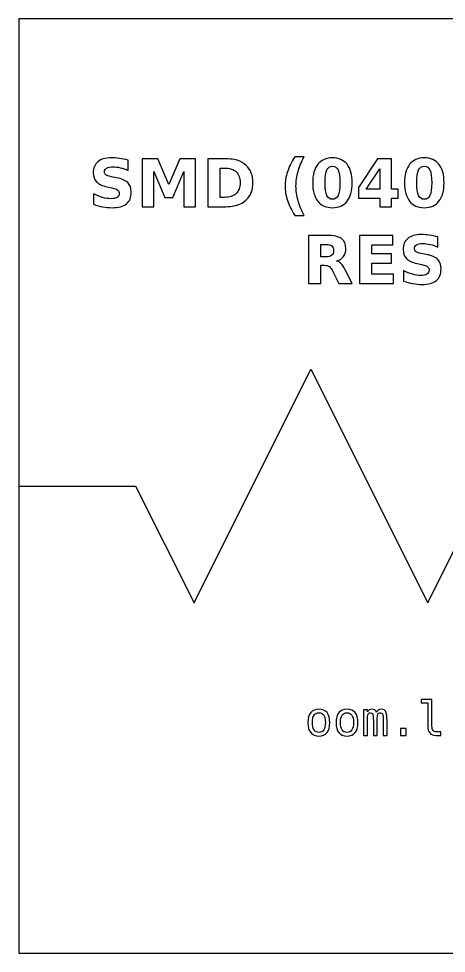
# Model space of a CAD drawing. Extents: x -115 to -95, y -158.5 to -138.5.
# Drawn here: x -115 to -105.85, y -158.5 to -138.5 of the extents above; entities that cross this region are included whole.
import ezdxf

# ---------------------------------------------------------------- set-up
doc = ezdxf.new("R2010")
doc.units = 0
doc.header["$MEASUREMENT"] = 0
doc.layers.add('LAYER_1', color=7, linetype='CONTINUOUS')

msp = doc.modelspace()

# ---------------------------------------------------------------- linework, layer by layer
at = {"layer": 'LAYER_1', "color": 7}
msp.add_lwpolyline([(-115, -158.5), (-95, -158.5), (-95, -138.5), (-115, -138.5), (-115, -158.5)], close=True, dxfattribs=at)
at = {"layer": 'LAYER_1'}
for points, knots in [([(-112.6613, -141.5284), (-112.6613, -141.5284), (-112.6613, -141.7459), (-112.6613, -141.7459), (-112.6613, -141.7459), (-112.7178, -141.7207), (-112.773, -141.7017), (-112.8266, -141.6888), (-112.8266, -141.6888), (-112.8805, -141.6758), (-112.9313, -141.6695), (-112.979, -141.6695), (-112.979, -141.6695), (-113.0423, -141.6695), (-113.0893, -141.6782), (-113.1197, -141.6956), (-113.1197, -141.6956), (-113.15, -141.7132), (-113.1651, -141.7403), (-113.1651, -141.777), (-113.1651, -141.777), (-113.1651, -141.8045), (-113.155, -141.8261), (-113.1345, -141.8414), (-113.1345, -141.8414), (-113.114, -141.8567), (-113.0769, -141.8701), (-113.023, -141.8811), (-113.023, -141.8811), (-113.023, -141.8811), (-112.9101, -141.9037), (-112.9101, -141.9037), (-112.9101, -141.9037), (-112.7956, -141.9268), (-112.7145, -141.9616), (-112.6663, -142.0086), (-112.6663, -142.0086), (-112.618, -142.0554), (-112.5938, -142.122), (-112.5938, -142.2083), (-112.5938, -142.2083), (-112.5938, -142.3219), (-112.6274, -142.4063), (-112.6947, -142.4616), (-112.6947, -142.4616), (-112.762, -142.5168), (-112.8647, -142.5446), (-113.003, -142.5446), (-113.003, -142.5446), (-113.0684, -142.5446), (-113.1338, -142.5385), (-113.1994, -142.526), (-113.1994, -142.526), (-113.265, -142.5135), (-113.3309, -142.4952), (-113.3965, -142.471), (-113.3965, -142.471), (-113.3965, -142.471), (-113.3965, -142.2471), (-113.3965, -142.2471), (-113.3965, -142.2471), (-113.3309, -142.2819), (-113.2674, -142.3082), (-113.206, -142.3259), (-113.206, -142.3259), (-113.1446, -142.3435), (-113.0856, -142.3524), (-113.0287, -142.3524), (-113.0287, -142.3524), (-112.9708, -142.3524), (-112.9264, -142.3428), (-112.8956, -142.3235), (-112.8956, -142.3235), (-112.8647, -142.3042), (-112.8495, -142.2767), (-112.8495, -142.2407), (-112.8495, -142.2407), (-112.8495, -142.2087), (-112.8598, -142.1838), (-112.8807, -142.1664), (-112.8807, -142.1664), (-112.9017, -142.149), (-112.9433, -142.1333), (-113.0059, -142.1196), (-113.0059, -142.1196), (-113.0059, -142.1196), (-113.1086, -142.0968), (-113.1086, -142.0968), (-113.1086, -142.0968), (-113.2114, -142.0747), (-113.2867, -142.0397), (-113.3342, -141.9914), (-113.3342, -141.9914), (-113.3817, -141.9432), (-113.4054, -141.8781), (-113.4054, -141.7965), (-113.4054, -141.7965), (-113.4054, -141.6939), (-113.3723, -141.6151), (-113.3062, -141.5601), (-113.3062, -141.5601), (-113.2401, -141.5048), (-113.1451, -141.4773), (-113.0209, -141.4773), (-113.0209, -141.4773), (-112.9645, -141.4773), (-112.9064, -141.4816), (-112.8466, -141.49), (-112.8466, -141.49), (-112.7869, -141.4985), (-112.7251, -141.5112), (-112.6613, -141.5284)], [0, 0, 0, 0, 0.0357143, 0.0357143, 0.0357143, 0.0357143, 0.0714286, 0.0714286, 0.0714286, 0.0714286, 0.1071429, 0.1071429, 0.1071429, 0.1071429, 0.1428571, 0.1428571, 0.1428571, 0.1428571, 0.1785714, 0.1785714, 0.1785714, 0.1785714, 0.2142857, 0.2142857, 0.2142857, 0.2142857, 0.25, 0.25, 0.25, 0.25, 0.2857143, 0.2857143, 0.2857143, 0.2857143, 0.3214286, 0.3214286, 0.3214286, 0.3214286, 0.3571429, 0.3571429, 0.3571429, 0.3571429, 0.3928571, 0.3928571, 0.3928571, 0.3928571, 0.4285714, 0.4285714, 0.4285714, 0.4285714, 0.4642857, 0.4642857, 0.4642857, 0.4642857, 0.5, 0.5, 0.5, 0.5, 0.5357143, 0.5357143, 0.5357143, 0.5357143, 0.5714286, 0.5714286, 0.5714286, 0.5714286, 0.6071429, 0.6071429, 0.6071429, 0.6071429, 0.6428571, 0.6428571, 0.6428571, 0.6428571, 0.6785714, 0.6785714, 0.6785714, 0.6785714, 0.7142857, 0.7142857, 0.7142857, 0.7142857, 0.75, 0.75, 0.75, 0.75, 0.7857143, 0.7857143, 0.7857143, 0.7857143, 0.8214286, 0.8214286, 0.8214286, 0.8214286, 0.8571429, 0.8571429, 0.8571429, 0.8571429, 0.8928571, 0.8928571, 0.8928571, 0.8928571, 0.9285714, 0.9285714, 0.9285714, 0.9285714, 0.9642857, 0.9642857, 0.9642857, 0.9642857, 1, 1, 1, 1]), ([(-112.361, -141.4959), (-112.361, -141.4959), (-112.0235, -141.4959), (-112.0235, -141.4959), (-112.0235, -141.4959), (-112.0235, -141.4959), (-111.789, -142.0465), (-111.789, -142.0465), (-111.789, -142.0465), (-111.789, -142.0465), (-111.5534, -141.4959), (-111.5534, -141.4959), (-111.5534, -141.4959), (-111.5534, -141.4959), (-111.2166, -141.4959), (-111.2166, -141.4959), (-111.2166, -141.4959), (-111.2166, -141.4959), (-111.2166, -142.5246), (-111.2166, -142.5246), (-111.2166, -142.5246), (-111.2166, -142.5246), (-111.4673, -142.5246), (-111.4673, -142.5246), (-111.4673, -142.5246), (-111.4673, -142.5246), (-111.4673, -141.7722), (-111.4673, -141.7722), (-111.4673, -141.7722), (-111.4673, -141.7722), (-111.7044, -142.3268), (-111.7044, -142.3268), (-111.7044, -142.3268), (-111.7044, -142.3268), (-111.8725, -142.3268), (-111.8725, -142.3268), (-111.8725, -142.3268), (-111.8725, -142.3268), (-112.1096, -141.7722), (-112.1096, -141.7722), (-112.1096, -141.7722), (-112.1096, -141.7722), (-112.1096, -142.5246), (-112.1096, -142.5246), (-112.1096, -142.5246), (-112.1096, -142.5246), (-112.361, -142.5246), (-112.361, -142.5246), (-112.361, -142.5246), (-112.361, -142.5246), (-112.361, -141.4959), (-112.361, -141.4959)], [0, 0, 0, 0, 0.0769231, 0.0769231, 0.0769231, 0.0769231, 0.1538462, 0.1538462, 0.1538462, 0.1538462, 0.2307692, 0.2307692, 0.2307692, 0.2307692, 0.3076923, 0.3076923, 0.3076923, 0.3076923, 0.3846154, 0.3846154, 0.3846154, 0.3846154, 0.4615385, 0.4615385, 0.4615385, 0.4615385, 0.5384615, 0.5384615, 0.5384615, 0.5384615, 0.6153846, 0.6153846, 0.6153846, 0.6153846, 0.6923077, 0.6923077, 0.6923077, 0.6923077, 0.7692308, 0.7692308, 0.7692308, 0.7692308, 0.8461538, 0.8461538, 0.8461538, 0.8461538, 0.9230769, 0.9230769, 0.9230769, 0.9230769, 1, 1, 1, 1]), ([(-110.9567, -141.4959), (-110.9567, -141.4959), (-110.6768, -141.4959), (-110.6768, -141.4959), (-110.6768, -141.4959), (-110.5207, -141.4959), (-110.4045, -141.507), (-110.3281, -141.5293), (-110.3281, -141.5293), (-110.2516, -141.5516), (-110.186, -141.5893), (-110.1312, -141.6427), (-110.1312, -141.6427), (-110.083, -141.689), (-110.0473, -141.7426), (-110.0237, -141.8033), (-110.0237, -141.8033), (-110.0005, -141.8637), (-109.9887, -141.9324), (-109.9887, -142.0093), (-109.9887, -142.0093), (-109.9887, -142.0869), (-110.0005, -142.1561), (-110.0237, -142.217), (-110.0237, -142.217), (-110.0473, -142.2779), (-110.083, -142.3315), (-110.1312, -142.3778), (-110.1312, -142.3778), (-110.1865, -142.4312), (-110.2526, -142.4689), (-110.3297, -142.4912), (-110.3297, -142.4912), (-110.4069, -142.5135), (-110.5226, -142.5246), (-110.6768, -142.5246), (-110.6768, -142.5246), (-110.6768, -142.5246), (-110.9567, -142.5246), (-110.9567, -142.5246), (-110.9567, -142.5246), (-110.9567, -142.5246), (-110.9567, -141.4959), (-110.9567, -141.4959)], [0, 0, 0, 0, 0.0909091, 0.0909091, 0.0909091, 0.0909091, 0.1818182, 0.1818182, 0.1818182, 0.1818182, 0.2727273, 0.2727273, 0.2727273, 0.2727273, 0.3636364, 0.3636364, 0.3636364, 0.3636364, 0.4545455, 0.4545455, 0.4545455, 0.4545455, 0.5454545, 0.5454545, 0.5454545, 0.5454545, 0.6363636, 0.6363636, 0.6363636, 0.6363636, 0.7272727, 0.7272727, 0.7272727, 0.7272727, 0.8181818, 0.8181818, 0.8181818, 0.8181818, 0.9090909, 0.9090909, 0.9090909, 0.9090909, 1, 1, 1, 1]), ([(-108.8918, -142.7106), (-108.8918, -142.7106), (-109.0964, -142.7106), (-109.0964, -142.7106), (-109.0964, -142.7106), (-109.1667, -142.5973), (-109.2187, -142.4893), (-109.2521, -142.387), (-109.2521, -142.387), (-109.2857, -142.2849), (-109.3024, -142.1836), (-109.3024, -142.0829), (-109.3024, -142.0829), (-109.3024, -141.9823), (-109.2855, -141.8804), (-109.2519, -141.7774), (-109.2519, -141.7774), (-109.218, -141.6742), (-109.1663, -141.5665), (-109.0964, -141.4538), (-109.0964, -141.4538), (-109.0964, -141.4538), (-108.8918, -141.4538), (-108.8918, -141.4538), (-108.8918, -141.4538), (-108.9506, -141.5627), (-108.9946, -141.6692), (-109.024, -141.7732), (-109.024, -141.7732), (-109.0534, -141.8771), (-109.0682, -141.9799), (-109.0682, -142.0815), (-109.0682, -142.0815), (-109.0682, -142.1831), (-109.0536, -142.2859), (-109.0245, -142.3903), (-109.0245, -142.3903), (-108.9953, -142.4945), (-108.9511, -142.6013), (-108.8918, -142.7106)], [0, 0, 0, 0, 0.1, 0.1, 0.1, 0.1, 0.2, 0.2, 0.2, 0.2, 0.3, 0.3, 0.3, 0.3, 0.4, 0.4, 0.4, 0.4, 0.5, 0.5, 0.5, 0.5, 0.6, 0.6, 0.6, 0.6, 0.7, 0.7, 0.7, 0.7, 0.8, 0.8, 0.8, 0.8, 0.9, 0.9, 0.9, 0.9, 1, 1, 1, 1]), ([(-107.8645, -142.0112), (-107.8645, -142.1817), (-107.9012, -142.3132), (-107.9748, -142.4058), (-107.9748, -142.4058), (-108.0482, -142.4983), (-108.1526, -142.5446), (-108.2876, -142.5446), (-108.2876, -142.5446), (-108.4231, -142.5446), (-108.5277, -142.4983), (-108.6011, -142.4058), (-108.6011, -142.4058), (-108.6747, -142.3132), (-108.7114, -142.1817), (-108.7114, -142.0112), (-108.7114, -142.0112), (-108.7114, -141.8405), (-108.6747, -141.7087), (-108.6011, -141.6161), (-108.6011, -141.6161), (-108.5277, -141.5237), (-108.4231, -141.4773), (-108.2876, -141.4773), (-108.2876, -141.4773), (-108.1526, -141.4773), (-108.0482, -141.5237), (-107.9748, -141.6161), (-107.9748, -141.6161), (-107.9012, -141.7087), (-107.8645, -141.8405), (-107.8645, -142.0112)], [0, 0, 0, 0, 0.125, 0.125, 0.125, 0.125, 0.25, 0.25, 0.25, 0.25, 0.375, 0.375, 0.375, 0.375, 0.5, 0.5, 0.5, 0.5, 0.625, 0.625, 0.625, 0.625, 0.75, 0.75, 0.75, 0.75, 0.875, 0.875, 0.875, 0.875, 1, 1, 1, 1]), ([(-107.3215, -141.4959), (-107.3215, -141.4959), (-107.0265, -141.4959), (-107.0265, -141.4959), (-107.0265, -141.4959), (-107.0265, -141.4959), (-107.0265, -142.145), (-107.0265, -142.145), (-107.0265, -142.145), (-107.0265, -142.145), (-106.8798, -142.145), (-106.8798, -142.145), (-106.8798, -142.145), (-106.8798, -142.145), (-106.8798, -142.3372), (-106.8798, -142.3372), (-106.8798, -142.3372), (-106.8798, -142.3372), (-107.0265, -142.3372), (-107.0265, -142.3372), (-107.0265, -142.3372), (-107.0265, -142.3372), (-107.0265, -142.5246), (-107.0265, -142.5246), (-107.0265, -142.5246), (-107.0265, -142.5246), (-107.2772, -142.5246), (-107.2772, -142.5246), (-107.2772, -142.5246), (-107.2772, -142.5246), (-107.2772, -142.3372), (-107.2772, -142.3372), (-107.2772, -142.3372), (-107.2772, -142.3372), (-107.7335, -142.3372), (-107.7335, -142.3372), (-107.7335, -142.3372), (-107.7335, -142.3372), (-107.7335, -142.1097), (-107.7335, -142.1097), (-107.7335, -142.1097), (-107.7335, -142.1097), (-107.3215, -141.4959), (-107.3215, -141.4959)], [0, 0, 0, 0, 0.0909091, 0.0909091, 0.0909091, 0.0909091, 0.1818182, 0.1818182, 0.1818182, 0.1818182, 0.2727273, 0.2727273, 0.2727273, 0.2727273, 0.3636364, 0.3636364, 0.3636364, 0.3636364, 0.4545455, 0.4545455, 0.4545455, 0.4545455, 0.5454545, 0.5454545, 0.5454545, 0.5454545, 0.6363636, 0.6363636, 0.6363636, 0.6363636, 0.7272727, 0.7272727, 0.7272727, 0.7272727, 0.8181818, 0.8181818, 0.8181818, 0.8181818, 0.9090909, 0.9090909, 0.9090909, 0.9090909, 1, 1, 1, 1]), ([(-105.9007, -142.0112), (-105.9007, -142.1817), (-105.9374, -142.3132), (-106.011, -142.4058), (-106.011, -142.4058), (-106.0844, -142.4983), (-106.1888, -142.5446), (-106.3238, -142.5446), (-106.3238, -142.5446), (-106.4593, -142.5446), (-106.5639, -142.4983), (-106.6373, -142.4058), (-106.6373, -142.4058), (-106.7109, -142.3132), (-106.7476, -142.1817), (-106.7476, -142.0112), (-106.7476, -142.0112), (-106.7476, -141.8405), (-106.7109, -141.7087), (-106.6373, -141.6161), (-106.6373, -141.6161), (-106.5639, -141.5237), (-106.4593, -141.4773), (-106.3238, -141.4773), (-106.3238, -141.4773), (-106.1888, -141.4773), (-106.0844, -141.5237), (-106.011, -141.6161), (-106.011, -141.6161), (-105.9374, -141.7087), (-105.9007, -141.8405), (-105.9007, -142.0112)], [0, 0, 0, 0, 0.125, 0.125, 0.125, 0.125, 0.25, 0.25, 0.25, 0.25, 0.375, 0.375, 0.375, 0.375, 0.5, 0.5, 0.5, 0.5, 0.625, 0.625, 0.625, 0.625, 0.75, 0.75, 0.75, 0.75, 0.875, 0.875, 0.875, 0.875, 1, 1, 1, 1]), ([(-110.6914, -141.6965), (-110.6914, -141.6965), (-110.6914, -142.324), (-110.6914, -142.324), (-110.6914, -142.324), (-110.6914, -142.324), (-110.5964, -142.324), (-110.5964, -142.324), (-110.5964, -142.324), (-110.488, -142.324), (-110.4052, -142.2972), (-110.3481, -142.2433), (-110.3481, -142.2433), (-110.2909, -142.1897), (-110.2622, -142.1116), (-110.2622, -142.0093), (-110.2622, -142.0093), (-110.2622, -141.9072), (-110.2907, -141.8296), (-110.3476, -141.7765), (-110.3476, -141.7765), (-110.4045, -141.7231), (-110.4875, -141.6965), (-110.5964, -141.6965), (-110.5964, -141.6965), (-110.5964, -141.6965), (-110.6914, -141.6965), (-110.6914, -141.6965)], [0, 0, 0, 0, 0.1428571, 0.1428571, 0.1428571, 0.1428571, 0.2857143, 0.2857143, 0.2857143, 0.2857143, 0.4285714, 0.4285714, 0.4285714, 0.4285714, 0.5714286, 0.5714286, 0.5714286, 0.5714286, 0.7142857, 0.7142857, 0.7142857, 0.7142857, 0.8571429, 0.8571429, 0.8571429, 0.8571429, 1, 1, 1, 1]), ([(-108.1298, -142.0093), (-108.1298, -141.8807), (-108.1418, -141.7901), (-108.166, -141.7374), (-108.166, -141.7374), (-108.19, -141.685), (-108.2307, -141.6587), (-108.2876, -141.6587), (-108.2876, -141.6587), (-108.3445, -141.6587), (-108.3852, -141.685), (-108.4097, -141.7374), (-108.4097, -141.7374), (-108.4339, -141.7901), (-108.4461, -141.8807), (-108.4461, -142.0093), (-108.4461, -142.0093), (-108.4461, -142.1391), (-108.4339, -142.2309), (-108.4097, -142.284), (-108.4097, -142.284), (-108.3852, -142.3374), (-108.3445, -142.364), (-108.2876, -142.364), (-108.2876, -142.364), (-108.2312, -142.364), (-108.1907, -142.3374), (-108.1662, -142.284), (-108.1662, -142.284), (-108.142, -142.2309), (-108.1298, -142.1391), (-108.1298, -142.0093)], [0, 0, 0, 0, 0.125, 0.125, 0.125, 0.125, 0.25, 0.25, 0.25, 0.25, 0.375, 0.375, 0.375, 0.375, 0.5, 0.5, 0.5, 0.5, 0.625, 0.625, 0.625, 0.625, 0.75, 0.75, 0.75, 0.75, 0.875, 0.875, 0.875, 0.875, 1, 1, 1, 1]), ([(-107.2772, -141.7144), (-107.2772, -141.7144), (-107.5682, -142.145), (-107.5682, -142.145), (-107.5682, -142.145), (-107.5682, -142.145), (-107.2772, -142.145), (-107.2772, -142.145), (-107.2772, -142.145), (-107.2772, -142.145), (-107.2772, -141.7144), (-107.2772, -141.7144)], [0, 0, 0, 0, 0.3333333, 0.3333333, 0.3333333, 0.3333333, 0.6666667, 0.6666667, 0.6666667, 0.6666667, 1, 1, 1, 1]), ([(-106.166, -142.0093), (-106.166, -141.8807), (-106.178, -141.7901), (-106.2022, -141.7374), (-106.2022, -141.7374), (-106.2262, -141.685), (-106.2669, -141.6587), (-106.3238, -141.6587), (-106.3238, -141.6587), (-106.3807, -141.6587), (-106.4214, -141.685), (-106.4459, -141.7374), (-106.4459, -141.7374), (-106.4701, -141.7901), (-106.4823, -141.8807), (-106.4823, -142.0093), (-106.4823, -142.0093), (-106.4823, -142.1391), (-106.4701, -142.2309), (-106.4459, -142.284), (-106.4459, -142.284), (-106.4214, -142.3374), (-106.3807, -142.364), (-106.3238, -142.364), (-106.3238, -142.364), (-106.2674, -142.364), (-106.2269, -142.3374), (-106.2024, -142.284), (-106.2024, -142.284), (-106.1782, -142.2309), (-106.166, -142.1391), (-106.166, -142.0093)], [0, 0, 0, 0, 0.125, 0.125, 0.125, 0.125, 0.25, 0.25, 0.25, 0.25, 0.375, 0.375, 0.375, 0.375, 0.5, 0.5, 0.5, 0.5, 0.625, 0.625, 0.625, 0.625, 0.75, 0.75, 0.75, 0.75, 0.875, 0.875, 0.875, 0.875, 1, 1, 1, 1]), ([(-108.5334, -143.7779), (-108.5334, -143.7779), (-108.5334, -144.1671), (-108.5334, -144.1671), (-108.5334, -144.1671), (-108.5334, -144.1671), (-108.7987, -144.1671), (-108.7987, -144.1671), (-108.7987, -144.1671), (-108.7987, -144.1671), (-108.7987, -143.1384), (-108.7987, -143.1384), (-108.7987, -143.1384), (-108.7987, -143.1384), (-108.3935, -143.1384), (-108.3935, -143.1384), (-108.3935, -143.1384), (-108.258, -143.1384), (-108.1585, -143.1612), (-108.0955, -143.2066), (-108.0955, -143.2066), (-108.0323, -143.252), (-108.0007, -143.324), (-108.0007, -143.4223), (-108.0007, -143.4223), (-108.0007, -143.4902), (-108.0172, -143.5462), (-108.0499, -143.5897), (-108.0499, -143.5897), (-108.0828, -143.6335), (-108.1324, -143.6657), (-108.1985, -143.6862), (-108.1985, -143.6862), (-108.1623, -143.6946), (-108.1296, -143.7132), (-108.1009, -143.7424), (-108.1009, -143.7424), (-108.0722, -143.7715), (-108.0433, -143.8157), (-108.0139, -143.875), (-108.0139, -143.875), (-108.0139, -143.875), (-107.8697, -144.1671), (-107.8697, -144.1671), (-107.8697, -144.1671), (-107.8697, -144.1671), (-108.1524, -144.1671), (-108.1524, -144.1671), (-108.1524, -144.1671), (-108.1524, -144.1671), (-108.2778, -143.9115), (-108.2778, -143.9115), (-108.2778, -143.9115), (-108.3029, -143.8602), (-108.3286, -143.8249), (-108.3547, -143.8061), (-108.3547, -143.8061), (-108.3806, -143.7873), (-108.4151, -143.7779), (-108.4584, -143.7779), (-108.4584, -143.7779), (-108.4584, -143.7779), (-108.5334, -143.7779), (-108.5334, -143.7779)], [0, 0, 0, 0, 0.0625, 0.0625, 0.0625, 0.0625, 0.125, 0.125, 0.125, 0.125, 0.1875, 0.1875, 0.1875, 0.1875, 0.25, 0.25, 0.25, 0.25, 0.3125, 0.3125, 0.3125, 0.3125, 0.375, 0.375, 0.375, 0.375, 0.4375, 0.4375, 0.4375, 0.4375, 0.5, 0.5, 0.5, 0.5, 0.5625, 0.5625, 0.5625, 0.5625, 0.625, 0.625, 0.625, 0.625, 0.6875, 0.6875, 0.6875, 0.6875, 0.75, 0.75, 0.75, 0.75, 0.8125, 0.8125, 0.8125, 0.8125, 0.875, 0.875, 0.875, 0.875, 0.9375, 0.9375, 0.9375, 0.9375, 1, 1, 1, 1]), ([(-107.7122, -143.1384), (-107.7122, -143.1384), (-106.9963, -143.1384), (-106.9963, -143.1384), (-106.9963, -143.1384), (-106.9963, -143.1384), (-106.9963, -143.339), (-106.9963, -143.339), (-106.9963, -143.339), (-106.9963, -143.339), (-107.4469, -143.339), (-107.4469, -143.339), (-107.4469, -143.339), (-107.4469, -143.339), (-107.4469, -143.5305), (-107.4469, -143.5305), (-107.4469, -143.5305), (-107.4469, -143.5305), (-107.0234, -143.5305), (-107.0234, -143.5305), (-107.0234, -143.5305), (-107.0234, -143.5305), (-107.0234, -143.7311), (-107.0234, -143.7311), (-107.0234, -143.7311), (-107.0234, -143.7311), (-107.4469, -143.7311), (-107.4469, -143.7311), (-107.4469, -143.7311), (-107.4469, -143.7311), (-107.4469, -143.9665), (-107.4469, -143.9665), (-107.4469, -143.9665), (-107.4469, -143.9665), (-106.9813, -143.9665), (-106.9813, -143.9665), (-106.9813, -143.9665), (-106.9813, -143.9665), (-106.9813, -144.1671), (-106.9813, -144.1671), (-106.9813, -144.1671), (-106.9813, -144.1671), (-107.7122, -144.1671), (-107.7122, -144.1671), (-107.7122, -144.1671), (-107.7122, -144.1671), (-107.7122, -143.1384), (-107.7122, -143.1384)], [0, 0, 0, 0, 0.0833333, 0.0833333, 0.0833333, 0.0833333, 0.1666667, 0.1666667, 0.1666667, 0.1666667, 0.25, 0.25, 0.25, 0.25, 0.3333333, 0.3333333, 0.3333333, 0.3333333, 0.4166667, 0.4166667, 0.4166667, 0.4166667, 0.5, 0.5, 0.5, 0.5, 0.5833333, 0.5833333, 0.5833333, 0.5833333, 0.6666667, 0.6666667, 0.6666667, 0.6666667, 0.75, 0.75, 0.75, 0.75, 0.8333333, 0.8333333, 0.8333333, 0.8333333, 0.9166667, 0.9166667, 0.9166667, 0.9166667, 1, 1, 1, 1]), ([(-106.0323, -143.1709), (-106.0323, -143.1709), (-106.0323, -143.3884), (-106.0323, -143.3884), (-106.0323, -143.3884), (-106.0888, -143.3632), (-106.144, -143.3442), (-106.1976, -143.3313), (-106.1976, -143.3313), (-106.2515, -143.3183), (-106.3023, -143.312), (-106.35, -143.312), (-106.35, -143.312), (-106.4133, -143.312), (-106.4603, -143.3207), (-106.4907, -143.3381), (-106.4907, -143.3381), (-106.521, -143.3557), (-106.5361, -143.3828), (-106.5361, -143.4195), (-106.5361, -143.4195), (-106.5361, -143.447), (-106.526, -143.4686), (-106.5055, -143.4839), (-106.5055, -143.4839), (-106.485, -143.4992), (-106.4479, -143.5126), (-106.394, -143.5236), (-106.394, -143.5236), (-106.394, -143.5236), (-106.2811, -143.5462), (-106.2811, -143.5462), (-106.2811, -143.5462), (-106.1666, -143.5693), (-106.0855, -143.6041), (-106.0373, -143.6511), (-106.0373, -143.6511), (-105.989, -143.6979), (-105.9648, -143.7645), (-105.9648, -143.8508), (-105.9648, -143.8508), (-105.9648, -143.9644), (-105.9984, -144.0488), (-106.0657, -144.1041), (-106.0657, -144.1041), (-106.133, -144.1593), (-106.2357, -144.1871), (-106.374, -144.1871), (-106.374, -144.1871), (-106.4394, -144.1871), (-106.5048, -144.181), (-106.5704, -144.1685), (-106.5704, -144.1685), (-106.636, -144.156), (-106.7019, -144.1377), (-106.7675, -144.1135), (-106.7675, -144.1135), (-106.7675, -144.1135), (-106.7675, -143.8896), (-106.7675, -143.8896), (-106.7675, -143.8896), (-106.7019, -143.9244), (-106.6384, -143.9507), (-106.577, -143.9684), (-106.577, -143.9684), (-106.5156, -143.986), (-106.4566, -143.9949), (-106.3997, -143.9949), (-106.3997, -143.9949), (-106.3418, -143.9949), (-106.2974, -143.9853), (-106.2666, -143.966), (-106.2666, -143.966), (-106.2357, -143.9467), (-106.2205, -143.9192), (-106.2205, -143.8832), (-106.2205, -143.8832), (-106.2205, -143.8512), (-106.2308, -143.8263), (-106.2517, -143.8089), (-106.2517, -143.8089), (-106.2727, -143.7915), (-106.3143, -143.7758), (-106.3769, -143.7621), (-106.3769, -143.7621), (-106.3769, -143.7621), (-106.4796, -143.7393), (-106.4796, -143.7393), (-106.4796, -143.7393), (-106.5824, -143.7172), (-106.6577, -143.6822), (-106.7052, -143.6339), (-106.7052, -143.6339), (-106.7527, -143.5857), (-106.7764, -143.5206), (-106.7764, -143.439), (-106.7764, -143.439), (-106.7764, -143.3364), (-106.7433, -143.2576), (-106.6772, -143.2026), (-106.6772, -143.2026), (-106.6111, -143.1473), (-106.5161, -143.1198), (-106.3919, -143.1198), (-106.3919, -143.1198), (-106.3355, -143.1198), (-106.2774, -143.1241), (-106.2176, -143.1325), (-106.2176, -143.1325), (-106.1579, -143.141), (-106.0961, -143.1537), (-106.0323, -143.1709)], [0, 0, 0, 0, 0.0357143, 0.0357143, 0.0357143, 0.0357143, 0.0714286, 0.0714286, 0.0714286, 0.0714286, 0.1071429, 0.1071429, 0.1071429, 0.1071429, 0.1428571, 0.1428571, 0.1428571, 0.1428571, 0.1785714, 0.1785714, 0.1785714, 0.1785714, 0.2142857, 0.2142857, 0.2142857, 0.2142857, 0.25, 0.25, 0.25, 0.25, 0.2857143, 0.2857143, 0.2857143, 0.2857143, 0.3214286, 0.3214286, 0.3214286, 0.3214286, 0.3571429, 0.3571429, 0.3571429, 0.3571429, 0.3928571, 0.3928571, 0.3928571, 0.3928571, 0.4285714, 0.4285714, 0.4285714, 0.4285714, 0.4642857, 0.4642857, 0.4642857, 0.4642857, 0.5, 0.5, 0.5, 0.5, 0.5357143, 0.5357143, 0.5357143, 0.5357143, 0.5714286, 0.5714286, 0.5714286, 0.5714286, 0.6071429, 0.6071429, 0.6071429, 0.6071429, 0.6428571, 0.6428571, 0.6428571, 0.6428571, 0.6785714, 0.6785714, 0.6785714, 0.6785714, 0.7142857, 0.7142857, 0.7142857, 0.7142857, 0.75, 0.75, 0.75, 0.75, 0.7857143, 0.7857143, 0.7857143, 0.7857143, 0.8214286, 0.8214286, 0.8214286, 0.8214286, 0.8571429, 0.8571429, 0.8571429, 0.8571429, 0.8928571, 0.8928571, 0.8928571, 0.8928571, 0.9285714, 0.9285714, 0.9285714, 0.9285714, 0.9642857, 0.9642857, 0.9642857, 0.9642857, 1, 1, 1, 1]), ([(-108.4217, -143.5947), (-108.3662, -143.5947), (-108.3262, -143.5843), (-108.3022, -143.5636), (-108.3022, -143.5636), (-108.278, -143.5429), (-108.266, -143.5088), (-108.266, -143.4615), (-108.266, -143.4615), (-108.266, -143.4147), (-108.278, -143.3811), (-108.3022, -143.3609), (-108.3022, -143.3609), (-108.3262, -143.3407), (-108.3662, -143.3306), (-108.4217, -143.3306), (-108.4217, -143.3306), (-108.4217, -143.3306), (-108.5334, -143.3306), (-108.5334, -143.3306), (-108.5334, -143.3306), (-108.5334, -143.3306), (-108.5334, -143.5947), (-108.5334, -143.5947), (-108.5334, -143.5947), (-108.5334, -143.5947), (-108.4217, -143.5947), (-108.4217, -143.5947)], [0, 0, 0, 0, 0.1428571, 0.1428571, 0.1428571, 0.1428571, 0.2857143, 0.2857143, 0.2857143, 0.2857143, 0.4285714, 0.4285714, 0.4285714, 0.4285714, 0.5714286, 0.5714286, 0.5714286, 0.5714286, 0.7142857, 0.7142857, 0.7142857, 0.7142857, 0.8571429, 0.8571429, 0.8571429, 0.8571429, 1, 1, 1, 1]), ([(-112.5, -148.5), (-112.5, -148.5), (-111.25, -151), (-111.25, -151), (-111.25, -151), (-111.25, -151), (-108.75, -146), (-108.75, -146), (-108.75, -146), (-108.75, -146), (-106.25, -151), (-106.25, -151), (-106.25, -151), (-106.25, -151), (-103.75, -146), (-103.75, -146), (-103.75, -146), (-103.75, -146), (-101.2501, -151), (-101.2501, -151), (-101.2501, -151), (-101.2501, -151), (-98.7501, -146), (-98.7501, -146), (-98.7501, -146), (-98.7501, -146), (-97.5001, -148.5), (-97.5001, -148.5)], [0, 0, 0, 0, 0.1428571, 0.1428571, 0.1428571, 0.1428571, 0.2857143, 0.2857143, 0.2857143, 0.2857143, 0.4285714, 0.4285714, 0.4285714, 0.4285714, 0.5714286, 0.5714286, 0.5714286, 0.5714286, 0.7142857, 0.7142857, 0.7142857, 0.7142857, 0.8571429, 0.8571429, 0.8571429, 0.8571429, 1, 1, 1, 1]), ([(-106.1593, -153.638), (-106.1593, -153.6784), (-106.1519, -153.7087), (-106.1371, -153.7292), (-106.1371, -153.7292), (-106.1223, -153.7497), (-106.1004, -153.76), (-106.0714, -153.76), (-106.0714, -153.76), (-106.0714, -153.76), (-105.9664, -153.76), (-105.9664, -153.76), (-105.9664, -153.76), (-105.9664, -153.76), (-105.9664, -153.8362), (-105.9664, -153.8362), (-105.9664, -153.8362), (-105.9664, -153.8362), (-106.0801, -153.8362), (-106.0801, -153.8362), (-106.0801, -153.8362), (-106.1339, -153.8362), (-106.1754, -153.8189), (-106.2049, -153.7844), (-106.2049, -153.7844), (-106.2344, -153.7499), (-106.2491, -153.701), (-106.2491, -153.638), (-106.2491, -153.638), (-106.2491, -153.638), (-106.2491, -153.1413), (-106.2491, -153.1413), (-106.2491, -153.1413), (-106.2491, -153.1413), (-106.3931, -153.1413), (-106.3931, -153.1413), (-106.3931, -153.1413), (-106.3931, -153.1413), (-106.3931, -153.071), (-106.3931, -153.071), (-106.3931, -153.071), (-106.3931, -153.071), (-106.1593, -153.071), (-106.1593, -153.071), (-106.1593, -153.071), (-106.1593, -153.071), (-106.1593, -153.638), (-106.1593, -153.638)], [0, 0, 0, 0, 0.0833333, 0.0833333, 0.0833333, 0.0833333, 0.1666667, 0.1666667, 0.1666667, 0.1666667, 0.25, 0.25, 0.25, 0.25, 0.3333333, 0.3333333, 0.3333333, 0.3333333, 0.4166667, 0.4166667, 0.4166667, 0.4166667, 0.5, 0.5, 0.5, 0.5, 0.5833333, 0.5833333, 0.5833333, 0.5833333, 0.6666667, 0.6666667, 0.6666667, 0.6666667, 0.75, 0.75, 0.75, 0.75, 0.8333333, 0.8333333, 0.8333333, 0.8333333, 0.9166667, 0.9166667, 0.9166667, 0.9166667, 1, 1, 1, 1]), ([(-108.5788, -153.2761), (-108.503, -153.2761), (-108.445, -153.3006), (-108.4048, -153.3498), (-108.4048, -153.3498), (-108.3646, -153.399), (-108.3445, -153.4702), (-108.3445, -153.5632), (-108.3445, -153.5632), (-108.3445, -153.6567), (-108.3645, -153.7279), (-108.4045, -153.7769), (-108.4045, -153.7769), (-108.4447, -153.8259), (-108.5027, -153.8504), (-108.5788, -153.8504), (-108.5788, -153.8504), (-108.6548, -153.8504), (-108.7127, -153.8259), (-108.7529, -153.7769), (-108.7529, -153.7769), (-108.7929, -153.7279), (-108.8129, -153.6567), (-108.8129, -153.5632), (-108.8129, -153.5632), (-108.8129, -153.4702), (-108.7929, -153.399), (-108.7529, -153.3498), (-108.7529, -153.3498), (-108.7127, -153.3006), (-108.6548, -153.2761), (-108.5788, -153.2761)], [0, 0, 0, 0, 0.125, 0.125, 0.125, 0.125, 0.25, 0.25, 0.25, 0.25, 0.375, 0.375, 0.375, 0.375, 0.5, 0.5, 0.5, 0.5, 0.625, 0.625, 0.625, 0.625, 0.75, 0.75, 0.75, 0.75, 0.875, 0.875, 0.875, 0.875, 1, 1, 1, 1]), ([(-108.5788, -153.3523), (-108.6245, -153.3523), (-108.659, -153.37), (-108.6825, -153.4055), (-108.6825, -153.4055), (-108.706, -153.441), (-108.7177, -153.4937), (-108.7177, -153.5632), (-108.7177, -153.5632), (-108.7177, -153.6325), (-108.706, -153.685), (-108.6825, -153.7207), (-108.6825, -153.7207), (-108.659, -153.7564), (-108.6245, -153.7742), (-108.5788, -153.7742), (-108.5788, -153.7742), (-108.533, -153.7742), (-108.4983, -153.7564), (-108.4748, -153.7207), (-108.4748, -153.7207), (-108.4513, -153.685), (-108.4397, -153.6325), (-108.4397, -153.5632), (-108.4397, -153.5632), (-108.4397, -153.4937), (-108.4513, -153.441), (-108.4748, -153.4055), (-108.4748, -153.4055), (-108.4983, -153.37), (-108.533, -153.3523), (-108.5788, -153.3523)], [0, 0, 0, 0, 0.125, 0.125, 0.125, 0.125, 0.25, 0.25, 0.25, 0.25, 0.375, 0.375, 0.375, 0.375, 0.5, 0.5, 0.5, 0.5, 0.625, 0.625, 0.625, 0.625, 0.75, 0.75, 0.75, 0.75, 0.875, 0.875, 0.875, 0.875, 1, 1, 1, 1]), ([(-107.9767, -153.2761), (-107.9009, -153.2761), (-107.8429, -153.3006), (-107.8027, -153.3498), (-107.8027, -153.3498), (-107.7625, -153.399), (-107.7424, -153.4702), (-107.7424, -153.5632), (-107.7424, -153.5632), (-107.7424, -153.6567), (-107.7624, -153.7279), (-107.8024, -153.7769), (-107.8024, -153.7769), (-107.8426, -153.8259), (-107.9006, -153.8504), (-107.9767, -153.8504), (-107.9767, -153.8504), (-108.0527, -153.8504), (-108.1106, -153.8259), (-108.1508, -153.7769), (-108.1508, -153.7769), (-108.1908, -153.7279), (-108.2108, -153.6567), (-108.2108, -153.5632), (-108.2108, -153.5632), (-108.2108, -153.4702), (-108.1908, -153.399), (-108.1508, -153.3498), (-108.1508, -153.3498), (-108.1106, -153.3006), (-108.0527, -153.2761), (-107.9767, -153.2761)], [0, 0, 0, 0, 0.125, 0.125, 0.125, 0.125, 0.25, 0.25, 0.25, 0.25, 0.375, 0.375, 0.375, 0.375, 0.5, 0.5, 0.5, 0.5, 0.625, 0.625, 0.625, 0.625, 0.75, 0.75, 0.75, 0.75, 0.875, 0.875, 0.875, 0.875, 1, 1, 1, 1]), ([(-107.9767, -153.3523), (-108.0224, -153.3523), (-108.0569, -153.37), (-108.0804, -153.4055), (-108.0804, -153.4055), (-108.1039, -153.441), (-108.1156, -153.4937), (-108.1156, -153.5632), (-108.1156, -153.5632), (-108.1156, -153.6325), (-108.1039, -153.685), (-108.0804, -153.7207), (-108.0804, -153.7207), (-108.0569, -153.7564), (-108.0224, -153.7742), (-107.9767, -153.7742), (-107.9767, -153.7742), (-107.9309, -153.7742), (-107.8962, -153.7564), (-107.8727, -153.7207), (-107.8727, -153.7207), (-107.8492, -153.685), (-107.8376, -153.6325), (-107.8376, -153.5632), (-107.8376, -153.5632), (-107.8376, -153.4937), (-107.8492, -153.441), (-107.8727, -153.4055), (-107.8727, -153.4055), (-107.8962, -153.37), (-107.9309, -153.3523), (-107.9767, -153.3523)], [0, 0, 0, 0, 0.125, 0.125, 0.125, 0.125, 0.25, 0.25, 0.25, 0.25, 0.375, 0.375, 0.375, 0.375, 0.5, 0.5, 0.5, 0.5, 0.625, 0.625, 0.625, 0.625, 0.75, 0.75, 0.75, 0.75, 0.875, 0.875, 0.875, 0.875, 1, 1, 1, 1]), ([(-107.3455, -153.345), (-107.3345, -153.3215), (-107.3203, -153.3041), (-107.3031, -153.293), (-107.3031, -153.293), (-107.2861, -153.2818), (-107.2655, -153.2761), (-107.2415, -153.2761), (-107.2415, -153.2761), (-107.1975, -153.2761), (-107.1664, -153.2931), (-107.1484, -153.3271), (-107.1484, -153.3271), (-107.1303, -153.3612), (-107.1213, -153.4252), (-107.1213, -153.5193), (-107.1213, -153.5193), (-107.1213, -153.5193), (-107.1213, -153.8362), (-107.1213, -153.8362), (-107.1213, -153.8362), (-107.1213, -153.8362), (-107.2033, -153.8362), (-107.2033, -153.8362), (-107.2033, -153.8362), (-107.2033, -153.8362), (-107.2033, -153.5232), (-107.2033, -153.5232), (-107.2033, -153.5232), (-107.2033, -153.446), (-107.2076, -153.3982), (-107.2163, -153.3793), (-107.2163, -153.3793), (-107.2248, -153.3607), (-107.2406, -153.3513), (-107.2635, -153.3513), (-107.2635, -153.3513), (-107.2895, -153.3513), (-107.3073, -153.3613), (-107.317, -153.3813), (-107.317, -153.3813), (-107.3265, -153.4013), (-107.3313, -153.4487), (-107.3313, -153.5232), (-107.3313, -153.5232), (-107.3313, -153.5232), (-107.3313, -153.8362), (-107.3313, -153.8362), (-107.3313, -153.8362), (-107.3313, -153.8362), (-107.4133, -153.8362), (-107.4133, -153.8362), (-107.4133, -153.8362), (-107.4133, -153.8362), (-107.4133, -153.5232), (-107.4133, -153.5232), (-107.4133, -153.5232), (-107.4133, -153.445), (-107.418, -153.3968), (-107.4273, -153.3787), (-107.4273, -153.3787), (-107.4365, -153.3605), (-107.4531, -153.3513), (-107.4773, -153.3513), (-107.4773, -153.3513), (-107.5011, -153.3513), (-107.5177, -153.3613), (-107.5268, -153.3813), (-107.5268, -153.3813), (-107.5362, -153.4013), (-107.5408, -153.4487), (-107.5408, -153.5232), (-107.5408, -153.5232), (-107.5408, -153.5232), (-107.5408, -153.8362), (-107.5408, -153.8362), (-107.5408, -153.8362), (-107.5408, -153.8362), (-107.6223, -153.8362), (-107.6223, -153.8362), (-107.6223, -153.8362), (-107.6223, -153.8362), (-107.6223, -153.2893), (-107.6223, -153.2893), (-107.6223, -153.2893), (-107.6223, -153.2893), (-107.5408, -153.2893), (-107.5408, -153.2893), (-107.5408, -153.2893), (-107.5408, -153.2893), (-107.5408, -153.3361), (-107.5408, -153.3361), (-107.5408, -153.3361), (-107.5302, -153.3166), (-107.5167, -153.3018), (-107.5005, -153.2915), (-107.5005, -153.2915), (-107.4845, -153.2813), (-107.4661, -153.2761), (-107.4456, -153.2761), (-107.4456, -153.2761), (-107.4208, -153.2761), (-107.4003, -153.2818), (-107.3838, -153.2931), (-107.3838, -153.2931), (-107.3673, -153.3046), (-107.3546, -153.3218), (-107.3455, -153.345)], [0, 0, 0, 0, 0.037037, 0.037037, 0.037037, 0.037037, 0.0740741, 0.0740741, 0.0740741, 0.0740741, 0.1111111, 0.1111111, 0.1111111, 0.1111111, 0.1481481, 0.1481481, 0.1481481, 0.1481481, 0.1851852, 0.1851852, 0.1851852, 0.1851852, 0.2222222, 0.2222222, 0.2222222, 0.2222222, 0.2592593, 0.2592593, 0.2592593, 0.2592593, 0.2962963, 0.2962963, 0.2962963, 0.2962963, 0.3333333, 0.3333333, 0.3333333, 0.3333333, 0.3703704, 0.3703704, 0.3703704, 0.3703704, 0.4074074, 0.4074074, 0.4074074, 0.4074074, 0.4444444, 0.4444444, 0.4444444, 0.4444444, 0.4814815, 0.4814815, 0.4814815, 0.4814815, 0.5185185, 0.5185185, 0.5185185, 0.5185185, 0.5555556, 0.5555556, 0.5555556, 0.5555556, 0.5925926, 0.5925926, 0.5925926, 0.5925926, 0.6296296, 0.6296296, 0.6296296, 0.6296296, 0.6666667, 0.6666667, 0.6666667, 0.6666667, 0.7037037, 0.7037037, 0.7037037, 0.7037037, 0.7407407, 0.7407407, 0.7407407, 0.7407407, 0.7777778, 0.7777778, 0.7777778, 0.7777778, 0.8148148, 0.8148148, 0.8148148, 0.8148148, 0.8518519, 0.8518519, 0.8518519, 0.8518519, 0.8888889, 0.8888889, 0.8888889, 0.8888889, 0.9259259, 0.9259259, 0.9259259, 0.9259259, 0.962963, 0.962963, 0.962963, 0.962963, 1, 1, 1, 1]), ([(-106.8345, -153.6872), (-106.8345, -153.6872), (-106.7115, -153.6872), (-106.7115, -153.6872), (-106.7115, -153.6872), (-106.7115, -153.6872), (-106.7115, -153.8362), (-106.7115, -153.8362), (-106.7115, -153.8362), (-106.7115, -153.8362), (-106.8345, -153.8362), (-106.8345, -153.8362), (-106.8345, -153.8362), (-106.8345, -153.8362), (-106.8345, -153.6872), (-106.8345, -153.6872)], [0, 0, 0, 0, 0.25, 0.25, 0.25, 0.25, 0.5, 0.5, 0.5, 0.5, 0.75, 0.75, 0.75, 0.75, 1, 1, 1, 1])]:
    msp.add_open_spline(points, degree=3, knots=knots, dxfattribs=at)
msp.add_open_spline([(-115, -148.5), (-115, -148.5), (-112.5, -148.5), (-112.5, -148.5)], degree=3, dxfattribs=at)

doc.saveas('drawing.dxf')
